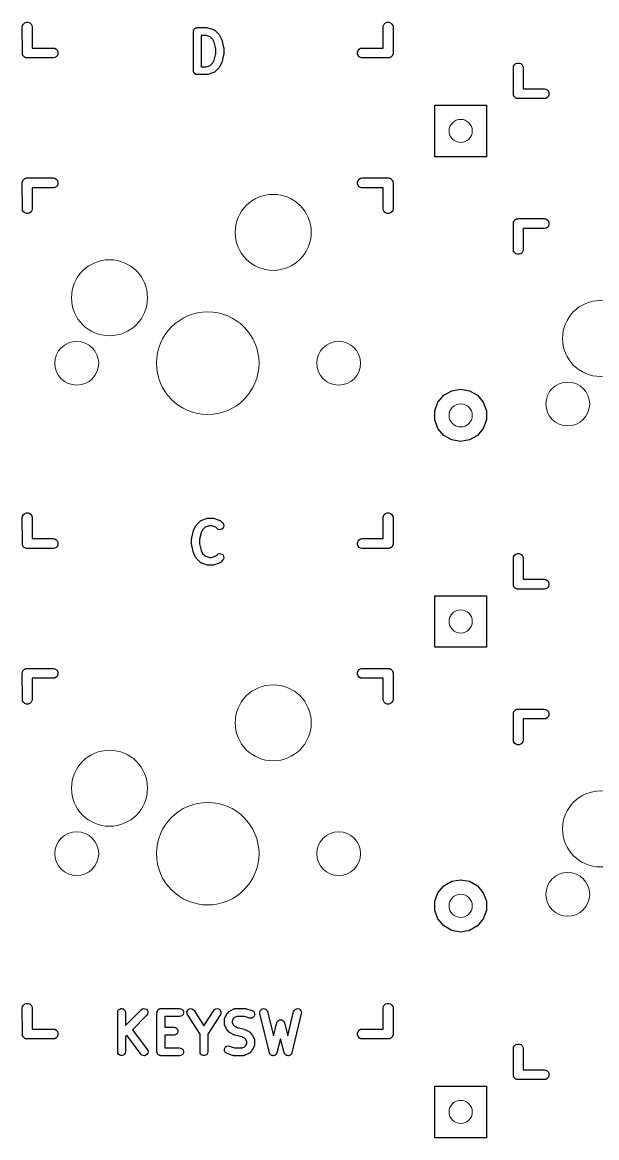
# Model space of a CAD drawing. Header units: millimetres. Extents: x 24 to 207, y 13 to 184.
# Drawn here: x 93.09 to 115.37, y 52.74 to 96.04 of the extents above; entities that cross this region are included whole.
import ezdxf

# ---------------------------------------------------------------- set-up
doc = ezdxf.new("R2010")
doc.units = ezdxf.units.MM
doc.header["$MEASUREMENT"] = 0
doc.layers.get('0').update_dxf_attribs({"lineweight": 0, "true_color": 0xf6921e})
doc.layers.add('PCB', color=7, linetype='Continuous', lineweight=0, true_color=0x38e42f)
doc.layers.add('Silk', color=142, linetype='Continuous')

# ---------------------------------------------------------------- blocks, each defined once
blk = doc.blocks.new('PCB')
at = {"color": 0}
for centre, radius in [((48.024, -27.515), 0.45), ((40.75, -31.45), 1.475), ((34.4, -33.99), 1.475), ((53.45, -35.57), 1.475), ((38.21, -36.53), 1.99), ((33.13, -36.53), 0.85), ((43.29, -36.53), 0.85), ((52.18, -38.11), 0.85), ((48.024, -38.555), 0.45), ((48.024, -46.555), 0.45), ((40.75, -50.49), 1.475), ((34.4, -53.03), 1.475), ((53.45, -54.61), 1.475), ((38.21, -55.57), 1.99), ((33.13, -55.57), 0.85), ((43.29, -55.57), 0.85), ((52.18, -57.15), 0.85), ((48.024, -57.595), 0.45), ((48.024, -65.595), 0.45)]:
    blk.add_circle(centre, radius, dxfattribs=at)

msp = doc.modelspace()

# ---------------------------------------------------------------- linework, layer by layer
at = {"layer": 'Silk', "linetype": 'Continuous'}
for p, q in [((93.089, 95.861), (93.098, 95.911)), ((93.09, 94.878), (93.089, 95.861)), ((93.098, 95.911), (93.132, 95.969)), ((93.132, 95.969), (93.183, 96.012)), ((93.183, 96.012), (93.246, 96.035)), ((93.246, 96.035), (93.314, 96.035)), ((93.314, 96.035), (93.377, 96.012)), ((93.377, 96.012), (93.428, 95.969)), ((93.428, 95.969), (93.462, 95.911)), ((93.462, 95.911), (93.47, 95.861)), ((93.47, 95.861), (93.47, 95.035)), ((99.728, 95.679), (99.731, 95.692)), ((99.731, 95.706), (99.735, 95.718)), ((99.731, 95.692), (99.731, 95.706)), ((99.735, 95.718), (99.738, 95.731)), ((99.738, 95.731), (99.744, 95.743)), ((99.744, 95.743), (99.749, 95.756)), ((99.749, 95.756), (99.757, 95.766)), ((99.757, 95.766), (99.764, 95.777)), ((99.764, 95.777), (99.774, 95.786)), ((99.774, 95.786), (99.783, 95.796)), ((99.783, 95.796), (99.794, 95.803)), ((99.794, 95.803), (99.805, 95.811)), ((99.805, 95.811), (99.817, 95.816)), ((99.817, 95.816), (99.829, 95.823)), ((99.829, 95.823), (99.842, 95.825)), ((99.842, 95.825), (99.854, 95.829)), ((99.854, 95.829), (99.868, 95.829)), ((99.868, 95.829), (99.881, 95.832)), ((99.881, 95.832), (100.244, 95.832)), ((100.244, 95.832), (100.268, 95.827)), ((100.268, 95.827), (100.292, 95.824)), ((100.292, 95.824), (100.51, 95.751)), ((100.51, 95.751), (100.517, 95.747)), ((100.517, 95.747), (100.526, 95.745)), ((100.526, 95.745), (100.54, 95.735)), ((100.54, 95.735), (100.556, 95.726)), ((100.556, 95.726), (100.562, 95.72)), ((100.562, 95.72), (100.569, 95.715)), ((100.569, 95.715), (100.714, 95.569)), ((107.089, 95.035), (107.09, 95.861)), ((107.09, 95.861), (107.098, 95.911)), ((107.098, 95.911), (107.132, 95.969)), ((107.132, 95.969), (107.183, 96.012)), ((107.183, 96.012), (107.246, 96.035)), ((107.246, 96.035), (107.314, 96.035)), ((107.314, 96.035), (107.377, 96.012)), ((107.377, 96.012), (107.428, 95.969)), ((107.428, 95.969), (107.462, 95.911)), ((107.462, 95.911), (107.47, 95.861)), ((107.47, 95.861), (107.47, 94.828)), ((99.728, 94.155), (99.728, 95.679)), ((100.033, 95.527), (100.033, 94.308)), ((100.219, 95.527), (100.033, 95.527)), ((100.379, 95.474), (100.219, 95.527)), ((100.481, 95.371), (100.379, 95.474)), ((100.535, 95.263), (100.481, 95.371)), ((100.599, 95.007), (100.535, 95.263)), ((100.714, 95.569), (100.728, 95.549)), ((100.728, 95.549), (100.743, 95.53)), ((100.743, 95.53), (100.815, 95.385)), ((100.815, 95.385), (100.82, 95.369)), ((100.82, 95.369), (100.827, 95.353)), ((100.827, 95.353), (100.9, 95.063)), ((93.09, 94.811), (93.09, 94.878)), ((93.47, 95.035), (94.297, 95.035)), ((94.297, 95.035), (94.346, 95.027)), ((94.346, 95.027), (94.404, 94.993)), ((94.404, 94.993), (94.448, 94.941)), ((94.448, 94.941), (94.47, 94.878)), ((94.47, 94.878), (94.47, 94.811)), ((100.535, 94.571), (100.599, 94.827)), ((100.599, 94.827), (100.599, 95.007)), ((100.9, 95.063), (100.901, 95.045)), ((100.901, 95.045), (100.904, 95.026)), ((100.904, 95.026), (100.904, 94.808)), ((106.09, 94.878), (106.112, 94.941)), ((106.09, 94.811), (106.09, 94.878)), ((106.112, 94.941), (106.156, 94.993)), ((106.156, 94.993), (106.214, 95.027)), ((106.214, 95.027), (106.263, 95.035)), ((106.263, 95.035), (107.089, 95.035)), ((107.47, 94.828), (107.47, 94.828)), ((107.47, 94.828), (107.47, 94.811)), ((93.095, 94.795), (93.09, 94.811)), ((93.098, 94.779), (93.095, 94.795)), ((93.107, 94.764), (93.098, 94.779)), ((93.112, 94.748), (93.107, 94.764)), ((93.123, 94.735), (93.112, 94.748)), ((93.132, 94.72), (93.123, 94.735)), ((93.145, 94.71), (93.132, 94.72)), ((93.156, 94.697), (93.145, 94.71)), ((93.17, 94.688), (93.156, 94.697)), ((93.183, 94.677), (93.17, 94.688)), ((93.199, 94.671), (93.183, 94.677)), ((93.214, 94.663), (93.199, 94.671)), ((93.231, 94.66), (93.214, 94.663)), ((93.246, 94.654), (93.231, 94.66)), ((93.263, 94.654), (93.246, 94.654)), ((94.297, 94.654), (93.263, 94.654)), ((93.263, 94.654), (93.263, 94.654)), ((94.346, 94.663), (94.297, 94.654)), ((94.404, 94.697), (94.346, 94.663)), ((94.448, 94.748), (94.404, 94.697)), ((94.47, 94.811), (94.448, 94.748)), ((100.379, 94.361), (100.481, 94.463)), ((100.481, 94.463), (100.535, 94.571)), ((100.815, 94.45), (100.743, 94.305)), ((100.82, 94.466), (100.815, 94.45)), ((100.827, 94.481), (100.82, 94.466)), ((100.9, 94.772), (100.827, 94.481)), ((100.901, 94.79), (100.9, 94.772)), ((100.904, 94.808), (100.901, 94.79)), ((106.112, 94.748), (106.09, 94.811)), ((106.156, 94.697), (106.112, 94.748)), ((106.214, 94.663), (106.156, 94.697)), ((106.263, 94.654), (106.214, 94.663)), ((107.297, 94.654), (106.263, 94.654)), ((107.314, 94.654), (107.297, 94.654)), ((107.297, 94.654), (107.297, 94.654)), ((107.329, 94.66), (107.314, 94.654)), ((107.346, 94.663), (107.329, 94.66)), ((107.361, 94.671), (107.346, 94.663)), ((107.377, 94.677), (107.361, 94.671)), ((107.39, 94.688), (107.377, 94.677)), ((107.404, 94.697), (107.39, 94.688)), ((107.415, 94.71), (107.404, 94.697)), ((107.428, 94.72), (107.415, 94.71)), ((107.437, 94.735), (107.428, 94.72)), ((107.448, 94.748), (107.437, 94.735)), ((107.453, 94.764), (107.448, 94.748)), ((107.462, 94.779), (107.453, 94.764)), ((107.465, 94.795), (107.462, 94.779)), ((107.47, 94.811), (107.465, 94.795)), ((112.182, 94.386), (112.233, 94.43)), ((112.233, 94.43), (112.296, 94.452)), ((112.296, 94.452), (112.364, 94.452)), ((112.364, 94.452), (112.427, 94.43)), ((112.427, 94.43), (112.478, 94.386)), ((99.731, 94.142), (99.728, 94.155)), ((99.731, 94.129), (99.731, 94.142)), ((99.735, 94.116), (99.731, 94.129)), ((99.738, 94.103), (99.735, 94.116)), ((99.744, 94.092), (99.738, 94.103)), ((99.749, 94.079), (99.744, 94.092)), ((99.757, 94.069), (99.749, 94.079)), ((99.764, 94.057), (99.757, 94.069)), ((99.774, 94.049), (99.764, 94.057)), ((99.783, 94.039), (99.774, 94.049)), ((99.794, 94.032), (99.783, 94.039)), ((99.805, 94.023), (99.794, 94.032)), ((99.817, 94.019), (99.805, 94.023)), ((99.829, 94.012), (99.817, 94.019)), ((99.842, 94.01), (99.829, 94.012)), ((99.854, 94.005), (99.842, 94.01)), ((99.868, 94.005), (99.854, 94.005)), ((99.881, 94.003), (99.868, 94.005)), ((100.244, 94.003), (99.881, 94.003)), ((100.033, 94.308), (100.219, 94.308)), ((100.219, 94.308), (100.379, 94.361)), ((100.268, 94.007), (100.244, 94.003)), ((100.292, 94.011), (100.268, 94.007)), ((100.51, 94.083), (100.292, 94.011)), ((100.517, 94.088), (100.51, 94.083)), ((100.526, 94.09), (100.517, 94.088)), ((100.54, 94.1), (100.526, 94.09)), ((100.556, 94.109), (100.54, 94.1)), ((100.562, 94.115), (100.556, 94.109)), ((100.569, 94.12), (100.562, 94.115)), ((100.714, 94.265), (100.569, 94.12)), ((100.728, 94.285), (100.714, 94.265)), ((100.743, 94.305), (100.728, 94.285)), ((112.14, 94.279), (112.148, 94.328)), ((112.14, 93.296), (112.14, 94.279)), ((112.148, 94.328), (112.182, 94.386)), ((112.478, 94.386), (112.512, 94.328)), ((112.512, 94.328), (112.52, 94.279)), ((112.52, 94.279), (112.52, 93.453)), ((112.14, 93.228), (112.14, 93.296)), ((112.145, 93.213), (112.14, 93.228)), ((112.148, 93.196), (112.145, 93.213)), ((112.157, 93.181), (112.148, 93.196)), ((112.162, 93.165), (112.157, 93.181)), ((112.173, 93.152), (112.162, 93.165)), ((112.182, 93.138), (112.173, 93.152)), ((112.195, 93.127), (112.182, 93.138)), ((112.206, 93.114), (112.195, 93.127)), ((112.22, 93.105), (112.206, 93.114)), ((112.233, 93.094), (112.22, 93.105)), ((112.249, 93.089), (112.233, 93.094)), ((112.52, 93.453), (113.347, 93.453)), ((113.347, 93.453), (113.396, 93.444)), ((113.396, 93.444), (113.454, 93.41)), ((113.454, 93.114), (113.396, 93.08)), ((113.454, 93.41), (113.498, 93.359)), ((113.498, 93.165), (113.454, 93.114)), ((113.498, 93.359), (113.52, 93.296)), ((113.52, 93.228), (113.498, 93.165)), ((113.52, 93.296), (113.52, 93.228)), ((109.094, 90.817), (109.094, 92.817)), ((109.094, 92.817), (111.094, 92.817)), ((111.094, 92.817), (111.094, 90.817)), ((112.264, 93.08), (112.249, 93.089)), ((112.281, 93.077), (112.264, 93.08)), ((112.296, 93.072), (112.281, 93.077)), ((112.313, 93.072), (112.296, 93.072)), ((113.347, 93.072), (112.313, 93.072)), ((112.313, 93.072), (112.313, 93.072)), ((113.396, 93.08), (113.347, 93.072)), ((111.094, 90.817), (109.094, 90.817)), ((93.09, 88.785), (93.089, 89.819)), ((93.089, 89.819), (93.09, 89.819)), ((93.09, 89.836), (93.095, 89.851)), ((93.09, 89.819), (93.09, 89.836)), ((93.095, 89.851), (93.098, 89.868)), ((93.098, 89.868), (93.107, 89.883)), ((93.107, 89.883), (93.112, 89.899)), ((93.112, 89.899), (93.123, 89.912)), ((93.123, 89.912), (93.132, 89.926)), ((93.132, 89.926), (93.145, 89.937)), ((93.145, 89.937), (93.156, 89.95)), ((93.156, 89.95), (93.17, 89.959)), ((93.17, 89.959), (93.183, 89.97)), ((93.183, 89.97), (93.199, 89.975)), ((93.199, 89.975), (93.214, 89.984)), ((93.214, 89.984), (93.231, 89.987)), ((93.231, 89.987), (93.246, 89.992)), ((93.246, 89.992), (93.263, 89.992)), ((93.263, 89.992), (93.263, 89.992)), ((93.263, 89.992), (94.297, 89.992)), ((94.297, 89.992), (94.346, 89.984)), ((94.346, 89.984), (94.404, 89.95)), ((94.404, 89.654), (94.346, 89.62)), ((94.404, 89.95), (94.448, 89.899)), ((94.448, 89.705), (94.404, 89.654)), ((94.448, 89.899), (94.47, 89.836)), ((94.47, 89.768), (94.448, 89.705)), ((94.47, 89.836), (94.47, 89.768)), ((106.09, 89.836), (106.112, 89.899)), ((106.09, 89.768), (106.09, 89.836)), ((106.112, 89.705), (106.09, 89.768)), ((106.112, 89.899), (106.156, 89.95)), ((106.156, 89.654), (106.112, 89.705)), ((106.156, 89.95), (106.214, 89.984)), ((106.214, 89.62), (106.156, 89.654)), ((106.214, 89.984), (106.263, 89.992)), ((106.263, 89.992), (107.297, 89.992)), ((107.297, 89.992), (107.314, 89.992)), ((107.297, 89.992), (107.297, 89.992)), ((107.314, 89.992), (107.329, 89.987)), ((107.329, 89.987), (107.346, 89.984)), ((107.346, 89.984), (107.361, 89.975)), ((107.361, 89.975), (107.377, 89.97)), ((107.377, 89.97), (107.39, 89.959)), ((107.39, 89.959), (107.404, 89.95)), ((107.404, 89.95), (107.415, 89.937)), ((107.415, 89.937), (107.428, 89.926)), ((107.428, 89.926), (107.437, 89.912)), ((107.437, 89.912), (107.448, 89.899)), ((107.448, 89.899), (107.453, 89.883)), ((107.453, 89.883), (107.462, 89.868)), ((107.462, 89.868), (107.465, 89.851)), ((107.465, 89.851), (107.47, 89.836)), ((107.47, 89.836), (107.47, 89.819)), ((107.47, 89.819), (107.47, 89.819)), ((107.47, 89.819), (107.47, 88.785)), ((94.297, 89.612), (93.47, 89.612)), ((93.47, 89.612), (93.47, 88.785)), ((94.346, 89.62), (94.297, 89.612)), ((106.263, 89.612), (106.214, 89.62)), ((107.09, 89.612), (106.263, 89.612)), ((107.089, 88.785), (107.09, 89.612)), ((93.098, 88.736), (93.09, 88.785)), ((93.47, 88.785), (93.462, 88.736)), ((107.098, 88.736), (107.089, 88.785)), ((107.47, 88.785), (107.462, 88.736)), ((93.132, 88.678), (93.098, 88.736)), ((93.183, 88.634), (93.132, 88.678)), ((93.246, 88.612), (93.183, 88.634)), ((93.314, 88.612), (93.246, 88.612)), ((93.377, 88.634), (93.314, 88.612)), ((93.428, 88.678), (93.377, 88.634)), ((93.462, 88.736), (93.428, 88.678)), ((107.132, 88.678), (107.098, 88.736)), ((107.183, 88.634), (107.132, 88.678)), ((107.246, 88.612), (107.183, 88.634)), ((107.314, 88.612), (107.246, 88.612)), ((107.377, 88.634), (107.314, 88.612)), ((107.428, 88.678), (107.377, 88.634)), ((107.462, 88.736), (107.428, 88.678)), ((112.162, 88.319), (112.173, 88.332)), ((112.173, 88.332), (112.182, 88.346)), ((112.182, 88.346), (112.195, 88.357)), ((112.195, 88.357), (112.206, 88.37)), ((112.206, 88.37), (112.22, 88.379)), ((112.22, 88.379), (112.233, 88.39)), ((112.233, 88.39), (112.249, 88.395)), ((112.249, 88.395), (112.264, 88.404)), ((112.264, 88.404), (112.281, 88.407)), ((112.281, 88.407), (112.296, 88.412)), ((112.296, 88.412), (112.313, 88.412)), ((112.313, 88.412), (112.313, 88.413)), ((112.313, 88.413), (113.347, 88.413)), ((113.347, 88.413), (113.396, 88.404)), ((113.396, 88.404), (113.454, 88.37)), ((113.454, 88.37), (113.498, 88.319)), ((112.14, 88.256), (112.145, 88.271)), ((112.14, 88.239), (112.14, 88.256)), ((112.14, 87.205), (112.14, 88.239)), ((112.14, 88.239), (112.14, 88.239)), ((112.145, 88.271), (112.148, 88.288)), ((112.148, 88.288), (112.157, 88.303)), ((112.157, 88.303), (112.162, 88.319)), ((113.347, 88.032), (112.52, 88.032)), ((112.52, 88.032), (112.52, 87.205)), ((113.396, 88.04), (113.347, 88.032)), ((113.454, 88.074), (113.396, 88.04)), ((113.498, 88.125), (113.454, 88.074)), ((113.498, 88.319), (113.52, 88.256)), ((113.52, 88.188), (113.498, 88.125)), ((113.52, 88.256), (113.52, 88.188)), ((112.148, 87.156), (112.14, 87.205)), ((112.182, 87.098), (112.148, 87.156)), ((112.233, 87.054), (112.182, 87.098)), ((112.296, 87.032), (112.233, 87.054)), ((112.364, 87.032), (112.296, 87.032)), ((112.427, 87.054), (112.364, 87.032)), ((112.478, 87.098), (112.427, 87.054)), ((112.512, 87.156), (112.478, 87.098)), ((112.52, 87.205), (112.512, 87.156)), ((109.215, 81.285), (109.441, 81.555)), ((109.441, 81.555), (109.747, 81.731)), ((109.747, 81.731), (110.094, 81.792)), ((110.094, 81.792), (110.441, 81.731)), ((110.441, 81.731), (110.747, 81.555)), ((110.747, 81.555), (110.973, 81.285)), ((109.094, 80.953), (109.215, 81.285)), ((110.973, 81.285), (111.094, 80.953)), ((109.094, 80.601), (109.094, 80.953)), ((109.215, 80.269), (109.094, 80.601)), ((111.094, 80.601), (110.973, 80.269)), ((111.094, 80.953), (111.094, 80.601)), ((109.441, 79.999), (109.215, 80.269)), ((110.973, 80.269), (110.747, 79.999)), ((109.747, 79.823), (109.441, 79.999)), ((110.094, 79.762), (109.747, 79.823)), ((110.441, 79.823), (110.094, 79.762)), ((110.747, 79.999), (110.441, 79.823)), ((93.089, 76.819), (93.098, 76.868)), ((93.09, 75.836), (93.089, 76.819)), ((93.098, 76.868), (93.132, 76.926)), ((93.132, 76.926), (93.183, 76.97)), ((93.183, 76.97), (93.246, 76.992)), ((93.246, 76.992), (93.314, 76.992)), ((93.314, 76.992), (93.377, 76.97)), ((93.377, 76.97), (93.428, 76.926)), ((93.428, 76.926), (93.462, 76.868)), ((93.462, 76.868), (93.47, 76.819)), ((93.47, 76.819), (93.47, 75.993)), ((99.846, 76.527), (99.991, 76.672)), ((99.991, 76.672), (99.998, 76.677)), ((99.998, 76.677), (100.004, 76.683)), ((100.004, 76.683), (100.02, 76.692)), ((100.02, 76.692), (100.034, 76.702)), ((100.034, 76.702), (100.043, 76.704)), ((100.043, 76.704), (100.05, 76.709)), ((100.05, 76.709), (100.268, 76.781)), ((100.268, 76.781), (100.292, 76.785)), ((100.292, 76.785), (100.316, 76.789)), ((100.316, 76.789), (100.461, 76.789)), ((100.461, 76.789), (100.485, 76.785)), ((100.485, 76.785), (100.51, 76.781)), ((100.51, 76.781), (100.727, 76.709)), ((100.727, 76.709), (100.735, 76.704)), ((100.735, 76.704), (100.744, 76.702)), ((100.744, 76.702), (100.758, 76.692)), ((100.758, 76.692), (100.774, 76.683)), ((100.774, 76.683), (100.78, 76.677)), ((100.78, 76.677), (100.787, 76.672)), ((100.787, 76.672), (100.859, 76.599)), ((107.089, 75.993), (107.09, 76.819)), ((107.09, 76.819), (107.098, 76.868)), ((107.098, 76.868), (107.132, 76.926)), ((107.132, 76.926), (107.183, 76.97)), ((107.183, 76.97), (107.246, 76.992)), ((107.246, 76.992), (107.314, 76.992)), ((107.314, 76.992), (107.377, 76.97)), ((107.377, 76.97), (107.428, 76.926)), ((107.428, 76.926), (107.462, 76.868)), ((107.462, 76.868), (107.47, 76.819)), ((107.47, 76.819), (107.47, 75.785)), ((99.66, 76.02), (99.733, 76.311)), ((99.733, 76.311), (99.74, 76.326)), ((99.74, 76.326), (99.745, 76.342)), ((99.745, 76.342), (99.817, 76.487)), ((99.817, 76.487), (99.832, 76.507)), ((99.832, 76.507), (99.846, 76.527)), ((100.025, 76.221), (99.961, 75.965)), ((100.079, 76.329), (100.025, 76.221)), ((100.181, 76.431), (100.079, 76.329)), ((100.341, 76.484), (100.181, 76.431)), ((100.437, 76.484), (100.341, 76.484)), ((100.597, 76.431), (100.437, 76.484)), ((100.644, 76.384), (100.597, 76.431)), ((100.687, 76.353), (100.644, 76.384)), ((100.738, 76.34), (100.687, 76.353)), ((100.791, 76.344), (100.738, 76.34)), ((100.839, 76.367), (100.791, 76.344)), ((100.877, 76.404), (100.839, 76.367)), ((100.859, 76.599), (100.89, 76.556)), ((100.899, 76.452), (100.877, 76.404)), ((100.89, 76.556), (100.904, 76.505)), ((100.904, 76.505), (100.899, 76.452)), ((93.09, 75.768), (93.09, 75.836)), ((93.47, 75.993), (94.297, 75.993)), ((94.297, 75.993), (94.346, 75.984)), ((94.346, 75.984), (94.404, 75.95)), ((94.404, 75.95), (94.448, 75.899)), ((94.448, 75.899), (94.47, 75.836)), ((94.47, 75.836), (94.47, 75.768)), ((99.656, 75.983), (99.659, 76.002)), ((99.656, 75.766), (99.656, 75.983)), ((99.659, 76.002), (99.66, 76.02)), ((99.961, 75.965), (99.961, 75.784)), ((99.961, 75.784), (100.025, 75.529)), ((106.09, 75.836), (106.112, 75.899)), ((106.09, 75.768), (106.09, 75.836)), ((106.112, 75.899), (106.156, 75.95)), ((106.156, 75.95), (106.214, 75.984)), ((106.214, 75.984), (106.263, 75.993)), ((106.263, 75.993), (107.089, 75.993)), ((107.47, 75.785), (107.47, 75.785)), ((107.47, 75.785), (107.47, 75.768)), ((93.095, 75.753), (93.09, 75.768)), ((93.098, 75.736), (93.095, 75.753)), ((93.107, 75.721), (93.098, 75.736)), ((93.112, 75.705), (93.107, 75.721)), ((93.123, 75.692), (93.112, 75.705)), ((93.132, 75.678), (93.123, 75.692)), ((93.145, 75.667), (93.132, 75.678)), ((93.156, 75.654), (93.145, 75.667)), ((93.17, 75.645), (93.156, 75.654)), ((93.183, 75.634), (93.17, 75.645)), ((93.199, 75.629), (93.183, 75.634)), ((93.214, 75.62), (93.199, 75.629)), ((93.231, 75.617), (93.214, 75.62)), ((93.246, 75.612), (93.231, 75.617)), ((93.263, 75.612), (93.246, 75.612)), ((94.297, 75.612), (93.263, 75.612)), ((93.263, 75.612), (93.263, 75.612)), ((94.346, 75.62), (94.297, 75.612)), ((94.404, 75.654), (94.346, 75.62)), ((94.448, 75.705), (94.404, 75.654)), ((94.47, 75.768), (94.448, 75.705)), ((99.659, 75.747), (99.656, 75.766)), ((99.66, 75.729), (99.659, 75.747)), ((99.733, 75.438), (99.66, 75.729)), ((99.74, 75.423), (99.733, 75.438)), ((99.745, 75.407), (99.74, 75.423)), ((99.817, 75.262), (99.745, 75.407)), ((100.025, 75.529), (100.079, 75.421)), ((100.079, 75.421), (100.181, 75.318)), ((100.597, 75.318), (100.644, 75.365)), ((100.644, 75.365), (100.687, 75.396)), ((100.687, 75.396), (100.738, 75.41)), ((100.738, 75.41), (100.791, 75.405)), ((100.791, 75.405), (100.839, 75.383)), ((100.839, 75.383), (100.877, 75.345)), ((100.877, 75.345), (100.899, 75.297)), ((106.112, 75.705), (106.09, 75.768)), ((106.156, 75.654), (106.112, 75.705)), ((106.214, 75.62), (106.156, 75.654)), ((106.263, 75.612), (106.214, 75.62)), ((107.297, 75.612), (106.263, 75.612)), ((107.314, 75.612), (107.297, 75.612)), ((107.297, 75.612), (107.297, 75.612)), ((107.329, 75.617), (107.314, 75.612)), ((107.346, 75.62), (107.329, 75.617)), ((107.361, 75.629), (107.346, 75.62)), ((107.377, 75.634), (107.361, 75.629)), ((107.39, 75.645), (107.377, 75.634)), ((107.404, 75.654), (107.39, 75.645)), ((107.415, 75.667), (107.404, 75.654)), ((107.428, 75.678), (107.415, 75.667)), ((107.437, 75.692), (107.428, 75.678)), ((107.448, 75.705), (107.437, 75.692)), ((107.453, 75.721), (107.448, 75.705)), ((107.462, 75.736), (107.453, 75.721)), ((107.465, 75.753), (107.462, 75.736)), ((107.47, 75.768), (107.465, 75.753)), ((112.148, 75.288), (112.182, 75.346)), ((112.182, 75.346), (112.233, 75.39)), ((112.233, 75.39), (112.296, 75.412)), ((112.296, 75.412), (112.364, 75.412)), ((112.364, 75.412), (112.427, 75.39)), ((112.427, 75.39), (112.478, 75.346)), ((112.478, 75.346), (112.512, 75.288)), ((99.832, 75.243), (99.817, 75.262)), ((99.846, 75.223), (99.832, 75.243)), ((99.991, 75.077), (99.846, 75.223)), ((99.998, 75.072), (99.991, 75.077)), ((100.004, 75.066), (99.998, 75.072)), ((100.02, 75.057), (100.004, 75.066)), ((100.034, 75.047), (100.02, 75.057)), ((100.043, 75.045), (100.034, 75.047)), ((100.05, 75.041), (100.043, 75.045)), ((100.268, 74.968), (100.05, 75.041)), ((100.181, 75.318), (100.341, 75.265)), ((100.292, 74.964), (100.268, 74.968)), ((100.316, 74.96), (100.292, 74.964)), ((100.461, 74.96), (100.316, 74.96)), ((100.341, 75.265), (100.437, 75.265)), ((100.437, 75.265), (100.597, 75.318)), ((100.485, 74.964), (100.461, 74.96)), ((100.51, 74.968), (100.485, 74.964)), ((100.727, 75.041), (100.51, 74.968)), ((100.735, 75.045), (100.727, 75.041)), ((100.744, 75.047), (100.735, 75.045)), ((100.758, 75.057), (100.744, 75.047)), ((100.774, 75.066), (100.758, 75.057)), ((100.78, 75.072), (100.774, 75.066)), ((100.787, 75.077), (100.78, 75.072)), ((100.859, 75.15), (100.787, 75.077)), ((100.89, 75.193), (100.859, 75.15)), ((100.904, 75.244), (100.89, 75.193)), ((100.899, 75.297), (100.904, 75.244)), ((112.14, 75.239), (112.148, 75.288)), ((112.14, 74.256), (112.14, 75.239)), ((112.512, 75.288), (112.52, 75.239)), ((112.52, 75.239), (112.52, 74.413)), ((112.14, 74.188), (112.14, 74.256)), ((112.145, 74.173), (112.14, 74.188)), ((112.148, 74.156), (112.145, 74.173)), ((112.157, 74.141), (112.148, 74.156)), ((112.162, 74.125), (112.157, 74.141)), ((112.173, 74.112), (112.162, 74.125)), ((112.182, 74.098), (112.173, 74.112)), ((112.195, 74.087), (112.182, 74.098)), ((112.206, 74.074), (112.195, 74.087)), ((112.22, 74.065), (112.206, 74.074)), ((112.233, 74.054), (112.22, 74.065)), ((112.249, 74.049), (112.233, 74.054)), ((112.264, 74.04), (112.249, 74.049)), ((112.281, 74.037), (112.264, 74.04)), ((112.52, 74.413), (113.347, 74.413)), ((113.347, 74.413), (113.396, 74.404)), ((113.396, 74.04), (113.347, 74.032)), ((113.396, 74.404), (113.454, 74.37)), ((113.454, 74.074), (113.396, 74.04)), ((113.454, 74.37), (113.498, 74.319)), ((113.498, 74.125), (113.454, 74.074)), ((113.498, 74.319), (113.52, 74.256)), ((113.52, 74.188), (113.498, 74.125)), ((113.52, 74.256), (113.52, 74.188)), ((109.094, 71.777), (109.094, 73.777)), ((109.094, 73.777), (111.094, 73.777)), ((111.094, 73.777), (111.094, 71.777)), ((112.296, 74.032), (112.281, 74.037)), ((112.313, 74.032), (112.296, 74.032)), ((113.347, 74.032), (112.313, 74.032)), ((112.313, 74.032), (112.313, 74.032)), ((111.094, 71.777), (109.094, 71.777)), ((93.09, 69.745), (93.089, 70.779)), ((93.089, 70.779), (93.09, 70.779)), ((93.09, 70.796), (93.095, 70.811)), ((93.09, 70.779), (93.09, 70.796)), ((93.095, 70.811), (93.098, 70.828)), ((93.098, 70.828), (93.107, 70.843)), ((93.107, 70.843), (93.112, 70.859)), ((93.112, 70.859), (93.123, 70.872)), ((93.123, 70.872), (93.132, 70.886)), ((93.132, 70.886), (93.145, 70.897)), ((93.145, 70.897), (93.156, 70.91)), ((93.156, 70.91), (93.17, 70.919)), ((93.17, 70.919), (93.183, 70.93)), ((93.183, 70.93), (93.199, 70.935)), ((93.199, 70.935), (93.214, 70.944)), ((93.214, 70.944), (93.231, 70.947)), ((93.231, 70.947), (93.246, 70.952)), ((93.246, 70.952), (93.263, 70.952)), ((93.263, 70.952), (93.263, 70.952)), ((93.263, 70.952), (94.297, 70.952)), ((94.297, 70.952), (94.346, 70.944)), ((94.346, 70.58), (94.297, 70.571)), ((94.346, 70.944), (94.404, 70.91)), ((94.404, 70.614), (94.346, 70.58)), ((94.404, 70.91), (94.448, 70.859)), ((94.448, 70.665), (94.404, 70.614)), ((94.448, 70.859), (94.47, 70.796)), ((94.47, 70.728), (94.448, 70.665)), ((94.47, 70.796), (94.47, 70.728)), ((106.09, 70.796), (106.112, 70.859)), ((106.09, 70.728), (106.09, 70.796)), ((106.112, 70.665), (106.09, 70.728)), ((106.112, 70.859), (106.156, 70.91)), ((106.156, 70.614), (106.112, 70.665)), ((106.156, 70.91), (106.214, 70.944)), ((106.214, 70.58), (106.156, 70.614)), ((106.214, 70.944), (106.263, 70.952)), ((106.263, 70.571), (106.214, 70.58)), ((106.263, 70.952), (107.297, 70.952)), ((107.297, 70.952), (107.314, 70.952)), ((107.297, 70.952), (107.297, 70.952)), ((107.314, 70.952), (107.329, 70.947)), ((107.329, 70.947), (107.346, 70.944)), ((107.346, 70.944), (107.361, 70.935)), ((107.361, 70.935), (107.377, 70.93)), ((107.377, 70.93), (107.39, 70.919)), ((107.39, 70.919), (107.404, 70.91)), ((107.404, 70.91), (107.415, 70.897)), ((107.415, 70.897), (107.428, 70.886)), ((107.428, 70.886), (107.437, 70.872)), ((107.437, 70.872), (107.448, 70.859)), ((107.448, 70.859), (107.453, 70.843)), ((107.453, 70.843), (107.462, 70.828)), ((107.462, 70.828), (107.465, 70.811)), ((107.465, 70.811), (107.47, 70.796)), ((107.47, 70.796), (107.47, 70.779)), ((107.47, 70.779), (107.47, 70.779)), ((107.47, 70.779), (107.47, 69.745)), ((94.297, 70.571), (93.47, 70.571)), ((93.47, 70.571), (93.47, 69.745)), ((107.09, 70.571), (106.263, 70.571)), ((107.089, 69.745), (107.09, 70.571)), ((93.098, 69.696), (93.09, 69.745)), ((93.47, 69.745), (93.462, 69.696)), ((107.098, 69.696), (107.089, 69.745)), ((107.47, 69.745), (107.462, 69.696)), ((93.132, 69.638), (93.098, 69.696)), ((93.183, 69.594), (93.132, 69.638)), ((93.246, 69.572), (93.183, 69.594)), ((93.314, 69.572), (93.246, 69.572)), ((93.377, 69.594), (93.314, 69.572)), ((93.428, 69.638), (93.377, 69.594)), ((93.462, 69.696), (93.428, 69.638)), ((107.132, 69.638), (107.098, 69.696)), ((107.183, 69.594), (107.132, 69.638)), ((107.246, 69.572), (107.183, 69.594)), ((107.314, 69.572), (107.246, 69.572)), ((107.377, 69.594), (107.314, 69.572)), ((107.428, 69.638), (107.377, 69.594)), ((107.462, 69.696), (107.428, 69.638)), ((112.157, 69.263), (112.162, 69.279)), ((112.162, 69.279), (112.173, 69.292)), ((112.173, 69.292), (112.182, 69.306)), ((112.182, 69.306), (112.195, 69.317)), ((112.195, 69.317), (112.206, 69.33)), ((112.206, 69.33), (112.22, 69.339)), ((112.22, 69.339), (112.233, 69.35)), ((112.233, 69.35), (112.249, 69.355)), ((112.249, 69.355), (112.264, 69.364)), ((112.264, 69.364), (112.281, 69.367)), ((112.281, 69.367), (112.296, 69.372)), ((112.296, 69.372), (112.313, 69.372)), ((112.313, 69.372), (112.313, 69.373)), ((112.313, 69.373), (113.347, 69.373)), ((113.347, 69.373), (113.396, 69.364)), ((113.396, 69.364), (113.454, 69.33)), ((113.454, 69.33), (113.498, 69.279)), ((113.498, 69.279), (113.52, 69.216)), ((112.14, 69.216), (112.145, 69.231)), ((112.14, 69.199), (112.14, 69.216)), ((112.14, 68.165), (112.14, 69.199)), ((112.14, 69.199), (112.14, 69.199)), ((112.145, 69.231), (112.148, 69.248)), ((112.148, 69.248), (112.157, 69.263)), ((113.347, 68.992), (112.52, 68.992)), ((112.52, 68.992), (112.52, 68.165)), ((113.396, 69), (113.347, 68.992)), ((113.454, 69.034), (113.396, 69)), ((113.498, 69.085), (113.454, 69.034)), ((113.52, 69.148), (113.498, 69.085)), ((113.52, 69.216), (113.52, 69.148)), ((112.148, 68.116), (112.14, 68.165)), ((112.182, 68.058), (112.148, 68.116)), ((112.233, 68.014), (112.182, 68.058)), ((112.296, 67.992), (112.233, 68.014)), ((112.364, 67.992), (112.296, 67.992)), ((112.427, 68.014), (112.364, 67.992)), ((112.478, 68.058), (112.427, 68.014)), ((112.512, 68.116), (112.478, 68.058)), ((112.52, 68.165), (112.512, 68.116)), ((109.215, 62.245), (109.441, 62.515)), ((109.441, 62.515), (109.747, 62.691)), ((109.747, 62.691), (110.094, 62.752)), ((110.094, 62.752), (110.441, 62.691)), ((110.441, 62.691), (110.747, 62.515)), ((110.747, 62.515), (110.973, 62.245)), ((109.094, 61.913), (109.215, 62.245)), ((110.973, 62.245), (111.094, 61.913)), ((109.094, 61.561), (109.094, 61.913)), ((109.215, 61.229), (109.094, 61.561)), ((111.094, 61.561), (110.973, 61.229)), ((111.094, 61.913), (111.094, 61.561)), ((109.441, 60.959), (109.215, 61.229)), ((110.973, 61.229), (110.747, 60.959)), ((109.747, 60.783), (109.441, 60.959)), ((110.094, 60.722), (109.747, 60.783)), ((110.441, 60.783), (110.094, 60.722)), ((110.747, 60.959), (110.441, 60.783)), ((93.089, 57.779), (93.098, 57.828)), ((93.09, 56.796), (93.089, 57.779)), ((93.098, 57.828), (93.132, 57.886)), ((93.132, 57.886), (93.183, 57.93)), ((93.183, 57.93), (93.246, 57.952)), ((93.246, 57.952), (93.314, 57.952)), ((93.314, 57.952), (93.377, 57.93)), ((93.377, 57.93), (93.428, 57.886)), ((93.428, 57.886), (93.462, 57.828)), ((93.462, 57.828), (93.47, 57.779)), ((93.47, 57.779), (93.47, 56.953)), ((96.789, 57.597), (96.799, 57.649)), ((96.789, 56.073), (96.789, 57.597)), ((96.799, 57.649), (96.825, 57.695)), ((96.825, 57.695), (96.866, 57.729)), ((96.866, 57.729), (96.915, 57.747)), ((96.915, 57.747), (96.968, 57.747)), ((96.968, 57.747), (97.018, 57.729)), ((97.018, 57.729), (97.058, 57.695)), ((97.058, 57.695), (97.085, 57.649)), ((97.085, 57.649), (97.094, 57.597)), ((97.094, 57.094), (97.705, 57.704)), ((97.094, 57.597), (97.094, 57.094)), ((97.705, 57.704), (97.748, 57.735)), ((97.748, 57.735), (97.799, 57.748)), ((97.799, 57.748), (97.852, 57.744)), ((97.852, 57.744), (97.9, 57.721)), ((97.9, 57.721), (97.937, 57.684)), ((97.937, 57.684), (97.96, 57.636)), ((97.96, 57.636), (97.964, 57.583)), ((98.313, 57.597), (98.316, 57.61)), ((98.313, 56.073), (98.313, 57.597)), ((98.316, 57.623), (98.32, 57.636)), ((98.316, 57.61), (98.316, 57.623)), ((98.32, 57.636), (98.323, 57.649)), ((98.323, 57.649), (98.329, 57.66)), ((98.329, 57.66), (98.334, 57.673)), ((98.334, 57.673), (98.342, 57.683)), ((98.342, 57.683), (98.349, 57.695)), ((98.349, 57.695), (98.359, 57.703)), ((98.359, 57.703), (98.368, 57.713)), ((98.368, 57.713), (98.379, 57.72)), ((98.379, 57.72), (98.39, 57.729)), ((98.39, 57.729), (98.402, 57.733)), ((98.402, 57.733), (98.414, 57.74)), ((98.414, 57.74), (98.427, 57.742)), ((98.427, 57.742), (98.439, 57.747)), ((98.439, 57.747), (98.453, 57.747)), ((98.453, 57.747), (98.466, 57.749)), ((98.466, 57.749), (99.191, 57.749)), ((99.191, 57.749), (99.244, 57.74)), ((99.244, 57.74), (99.289, 57.713)), ((99.289, 57.713), (99.323, 57.673)), ((99.323, 57.673), (99.342, 57.623)), ((99.342, 57.623), (99.342, 57.57)), ((99.476, 57.617), (99.492, 57.667)), ((99.478, 57.564), (99.476, 57.617)), ((99.492, 57.667), (99.524, 57.709)), ((99.524, 57.709), (99.569, 57.737)), ((99.569, 57.737), (99.62, 57.749)), ((99.62, 57.749), (99.673, 57.742)), ((99.673, 57.742), (99.72, 57.717)), ((99.72, 57.717), (99.755, 57.678)), ((99.755, 57.678), (100.135, 57.082)), ((100.135, 57.082), (100.514, 57.678)), ((100.514, 57.678), (100.55, 57.717)), ((100.55, 57.717), (100.597, 57.742)), ((100.597, 57.742), (100.649, 57.749)), ((100.649, 57.749), (100.701, 57.737)), ((100.701, 57.737), (100.746, 57.709)), ((100.746, 57.709), (100.778, 57.667)), ((100.778, 57.667), (100.794, 57.617)), ((100.794, 57.617), (100.792, 57.564)), ((101.043, 57.559), (101.116, 57.632)), ((101.116, 57.632), (101.136, 57.646)), ((101.136, 57.646), (101.155, 57.66)), ((101.155, 57.66), (101.3, 57.733)), ((101.3, 57.733), (101.309, 57.735)), ((101.309, 57.735), (101.316, 57.74)), ((101.316, 57.74), (101.334, 57.743)), ((101.334, 57.743), (101.351, 57.748)), ((101.351, 57.748), (101.36, 57.747)), ((101.36, 57.747), (101.369, 57.749)), ((101.369, 57.749), (101.731, 57.749)), ((101.731, 57.749), (101.755, 57.745)), ((101.755, 57.745), (101.78, 57.741)), ((101.78, 57.741), (101.997, 57.669)), ((101.997, 57.669), (102.044, 57.643)), ((102.044, 57.643), (102.079, 57.604)), ((102.079, 57.604), (102.098, 57.555)), ((102.306, 57.614), (102.321, 57.665)), ((102.309, 57.561), (102.306, 57.614)), ((102.321, 57.665), (102.352, 57.707)), ((102.352, 57.707), (102.397, 57.736)), ((102.397, 57.736), (102.448, 57.749)), ((102.448, 57.749), (102.501, 57.743)), ((102.501, 57.743), (102.548, 57.719)), ((102.548, 57.719), (102.584, 57.68)), ((102.584, 57.68), (102.605, 57.632)), ((102.605, 57.632), (102.828, 56.695)), ((103.392, 56.695), (103.615, 57.632)), ((103.615, 57.632), (103.636, 57.68)), ((103.636, 57.68), (103.673, 57.719)), ((103.673, 57.719), (103.72, 57.743)), ((103.72, 57.743), (103.772, 57.749)), ((103.772, 57.749), (103.824, 57.736)), ((103.824, 57.736), (103.868, 57.707)), ((103.868, 57.707), (103.9, 57.665)), ((103.9, 57.665), (103.915, 57.614)), ((103.915, 57.614), (103.912, 57.561)), ((107.089, 56.953), (107.09, 57.779)), ((107.09, 57.779), (107.098, 57.828)), ((107.098, 57.828), (107.132, 57.886)), ((107.132, 57.886), (107.183, 57.93)), ((107.183, 57.93), (107.246, 57.952)), ((107.246, 57.952), (107.314, 57.952)), ((107.314, 57.952), (107.377, 57.93)), ((107.377, 57.93), (107.428, 57.886)), ((107.428, 57.886), (107.462, 57.828)), ((107.462, 57.828), (107.47, 57.779)), ((107.47, 57.779), (107.47, 56.745)), ((97.92, 57.489), (97.361, 56.929)), ((97.951, 57.532), (97.92, 57.489)), ((97.964, 57.583), (97.951, 57.532)), ((99.191, 57.444), (98.618, 57.444)), ((98.618, 57.444), (98.618, 57.023)), ((99.244, 57.453), (99.191, 57.444)), ((99.289, 57.48), (99.244, 57.453)), ((99.323, 57.52), (99.289, 57.48)), ((99.342, 57.57), (99.323, 57.52)), ((99.498, 57.515), (99.478, 57.564)), ((99.982, 56.754), (99.498, 57.515)), ((100.771, 57.515), (100.287, 56.754)), ((100.792, 57.564), (100.771, 57.515)), ((100.926, 57.306), (100.927, 57.315)), ((100.926, 57.161), (100.926, 57.306)), ((100.927, 57.152), (100.926, 57.161)), ((100.927, 57.324), (100.932, 57.341)), ((100.927, 57.315), (100.927, 57.324)), ((100.932, 57.341), (100.935, 57.358)), ((100.935, 57.358), (100.939, 57.366)), ((100.939, 57.366), (100.942, 57.374)), ((100.942, 57.374), (101.015, 57.52)), ((101.015, 57.52), (101.029, 57.539)), ((101.029, 57.539), (101.043, 57.559)), ((101.276, 57.361), (101.231, 57.27)), ((101.231, 57.27), (101.231, 57.197)), ((101.231, 57.197), (101.276, 57.106)), ((101.314, 57.399), (101.276, 57.361)), ((101.405, 57.444), (101.314, 57.399)), ((101.707, 57.444), (101.405, 57.444)), ((101.901, 57.379), (101.707, 57.444)), ((101.953, 57.372), (101.901, 57.379)), ((102.005, 57.382), (101.953, 57.372)), ((102.05, 57.41), (102.005, 57.382)), ((102.083, 57.451), (102.05, 57.41)), ((102.1, 57.502), (102.083, 57.451)), ((102.098, 57.555), (102.1, 57.502)), ((102.672, 56.037), (102.309, 57.561)), ((102.828, 56.695), (102.963, 57.2)), ((102.963, 57.2), (102.969, 57.213)), ((102.969, 57.213), (102.972, 57.226)), ((102.972, 57.226), (102.98, 57.236)), ((102.98, 57.236), (102.985, 57.248)), ((102.985, 57.248), (102.995, 57.258)), ((102.995, 57.258), (103.003, 57.269)), ((103.003, 57.269), (103.013, 57.277)), ((103.013, 57.277), (103.023, 57.286)), ((103.023, 57.286), (103.035, 57.292)), ((103.035, 57.292), (103.046, 57.299)), ((103.046, 57.299), (103.059, 57.303)), ((103.059, 57.303), (103.071, 57.308)), ((103.071, 57.308), (103.084, 57.309)), ((103.084, 57.309), (103.097, 57.313)), ((103.097, 57.313), (103.11, 57.312)), ((103.11, 57.312), (103.123, 57.313)), ((103.123, 57.313), (103.136, 57.309)), ((103.136, 57.309), (103.15, 57.308)), ((103.15, 57.308), (103.162, 57.303)), ((103.162, 57.303), (103.175, 57.299)), ((103.175, 57.299), (103.186, 57.292)), ((103.186, 57.292), (103.198, 57.286)), ((103.198, 57.286), (103.207, 57.277)), ((103.207, 57.277), (103.218, 57.269)), ((103.218, 57.269), (103.226, 57.258)), ((103.226, 57.258), (103.235, 57.248)), ((103.235, 57.248), (103.241, 57.236)), ((103.241, 57.236), (103.248, 57.226)), ((103.248, 57.226), (103.252, 57.213)), ((103.252, 57.213), (103.258, 57.2)), ((103.258, 57.2), (103.392, 56.695)), ((103.912, 57.561), (103.549, 56.037)), ((93.09, 56.728), (93.09, 56.796)), ((93.095, 56.713), (93.09, 56.728)), ((93.47, 56.953), (94.297, 56.953)), ((94.297, 56.953), (94.346, 56.944)), ((94.346, 56.944), (94.404, 56.91)), ((94.404, 56.91), (94.448, 56.859)), ((94.448, 56.859), (94.47, 56.796)), ((94.47, 56.728), (94.448, 56.665)), ((94.47, 56.796), (94.47, 56.728)), ((97.361, 56.929), (97.934, 56.164)), ((98.618, 57.023), (98.974, 57.023)), ((98.974, 57.023), (99.026, 57.014)), ((99.026, 56.728), (98.974, 56.718)), ((99.026, 57.014), (99.072, 56.988)), ((99.072, 56.754), (99.026, 56.728)), ((99.072, 56.988), (99.106, 56.947)), ((99.106, 56.795), (99.072, 56.754)), ((99.106, 56.947), (99.124, 56.897)), ((99.124, 56.844), (99.106, 56.795)), ((99.124, 56.897), (99.124, 56.844)), ((99.982, 56.073), (99.982, 56.754)), ((100.287, 56.754), (100.287, 56.073)), ((100.927, 57.144), (100.927, 57.152)), ((100.932, 57.127), (100.927, 57.144)), ((100.935, 57.109), (100.932, 57.127)), ((100.939, 57.101), (100.935, 57.109)), ((100.942, 57.093), (100.939, 57.101)), ((101.015, 56.948), (100.942, 57.093)), ((101.029, 56.928), (101.015, 56.948)), ((101.043, 56.908), (101.029, 56.928)), ((101.116, 56.836), (101.043, 56.908)), ((101.136, 56.822), (101.116, 56.836)), ((101.155, 56.807), (101.136, 56.822)), ((101.3, 56.735), (101.155, 56.807)), ((101.276, 57.106), (101.314, 57.069)), ((101.316, 56.73), (101.3, 56.735)), ((101.314, 57.069), (101.422, 57.015)), ((101.332, 56.723), (101.316, 56.73)), ((101.606, 56.654), (101.332, 56.723)), ((101.422, 57.015), (101.696, 56.946)), ((101.696, 56.946), (101.711, 56.939)), ((101.711, 56.939), (101.727, 56.935)), ((101.727, 56.935), (101.872, 56.862)), ((101.872, 56.862), (101.892, 56.847)), ((101.892, 56.847), (101.912, 56.833)), ((101.912, 56.833), (101.984, 56.761)), ((101.984, 56.761), (101.998, 56.741)), ((101.998, 56.741), (102.013, 56.721)), ((102.013, 56.721), (102.085, 56.576)), ((106.09, 56.796), (106.112, 56.859)), ((106.09, 56.728), (106.09, 56.796)), ((106.112, 56.665), (106.09, 56.728)), ((106.112, 56.859), (106.156, 56.91)), ((106.156, 56.91), (106.214, 56.944)), ((106.214, 56.944), (106.263, 56.953)), ((106.263, 56.953), (107.089, 56.953)), ((107.47, 56.728), (107.465, 56.713)), ((107.47, 56.745), (107.47, 56.745)), ((107.47, 56.745), (107.47, 56.728)), ((93.098, 56.696), (93.095, 56.713)), ((93.107, 56.681), (93.098, 56.696)), ((93.112, 56.665), (93.107, 56.681)), ((93.123, 56.652), (93.112, 56.665)), ((93.132, 56.638), (93.123, 56.652)), ((93.145, 56.627), (93.132, 56.638)), ((93.156, 56.614), (93.145, 56.627)), ((93.17, 56.605), (93.156, 56.614)), ((93.183, 56.594), (93.17, 56.605)), ((93.199, 56.589), (93.183, 56.594)), ((93.214, 56.58), (93.199, 56.589)), ((93.231, 56.577), (93.214, 56.58)), ((93.246, 56.572), (93.231, 56.577)), ((93.263, 56.572), (93.246, 56.572)), ((94.297, 56.572), (93.263, 56.572)), ((93.263, 56.572), (93.263, 56.572)), ((94.346, 56.58), (94.297, 56.572)), ((94.404, 56.614), (94.346, 56.58)), ((94.448, 56.665), (94.404, 56.614)), ((97.143, 56.711), (97.094, 56.663)), ((97.094, 56.663), (97.094, 56.073)), ((97.691, 55.981), (97.143, 56.711)), ((98.974, 56.718), (98.618, 56.718)), ((98.618, 56.718), (98.618, 56.225)), ((101.022, 56.287), (101.074, 56.297)), ((101.074, 56.297), (101.126, 56.29)), ((101.126, 56.29), (101.321, 56.225)), ((101.714, 56.6), (101.606, 56.654)), ((101.751, 56.563), (101.714, 56.6)), ((101.714, 56.27), (101.751, 56.308)), ((101.797, 56.472), (101.751, 56.563)), ((101.751, 56.308), (101.797, 56.399)), ((101.797, 56.399), (101.797, 56.472)), ((102.085, 56.295), (102.013, 56.15)), ((102.085, 56.576), (102.088, 56.568)), ((102.088, 56.303), (102.085, 56.295)), ((102.088, 56.568), (102.092, 56.56)), ((102.092, 56.311), (102.088, 56.303)), ((102.092, 56.56), (102.095, 56.543)), ((102.095, 56.328), (102.092, 56.311)), ((102.095, 56.543), (102.101, 56.525)), ((102.101, 56.345), (102.095, 56.328)), ((102.101, 56.525), (102.1, 56.517)), ((102.1, 56.517), (102.102, 56.508)), ((102.102, 56.363), (102.1, 56.354)), ((102.1, 56.354), (102.101, 56.345)), ((102.102, 56.508), (102.102, 56.363)), ((103.11, 56.57), (102.967, 56.033)), ((103.253, 56.033), (103.11, 56.57)), ((106.156, 56.614), (106.112, 56.665)), ((106.214, 56.58), (106.156, 56.614)), ((106.263, 56.572), (106.214, 56.58)), ((107.297, 56.572), (106.263, 56.572)), ((107.314, 56.572), (107.297, 56.572)), ((107.297, 56.572), (107.297, 56.572)), ((107.329, 56.577), (107.314, 56.572)), ((107.346, 56.58), (107.329, 56.577)), ((107.361, 56.589), (107.346, 56.58)), ((107.377, 56.594), (107.361, 56.589)), ((107.39, 56.605), (107.377, 56.594)), ((107.404, 56.614), (107.39, 56.605)), ((107.415, 56.627), (107.404, 56.614)), ((107.428, 56.638), (107.415, 56.627)), ((107.437, 56.652), (107.428, 56.638)), ((107.448, 56.665), (107.437, 56.652)), ((107.453, 56.681), (107.448, 56.665)), ((107.462, 56.696), (107.453, 56.681)), ((107.465, 56.713), (107.462, 56.696)), ((112.148, 56.248), (112.182, 56.306)), ((112.182, 56.306), (112.233, 56.35)), ((112.233, 56.35), (112.296, 56.372)), ((112.296, 56.372), (112.364, 56.372)), ((112.364, 56.372), (112.427, 56.35)), ((112.427, 56.35), (112.478, 56.306)), ((112.478, 56.306), (112.512, 56.248)), ((96.799, 56.02), (96.789, 56.073)), ((96.825, 55.975), (96.799, 56.02)), ((96.866, 55.941), (96.825, 55.975)), ((96.915, 55.922), (96.866, 55.941)), ((96.968, 55.922), (96.915, 55.922)), ((97.018, 55.941), (96.968, 55.922)), ((97.058, 55.975), (97.018, 55.941)), ((97.085, 56.02), (97.058, 55.975)), ((97.094, 56.073), (97.085, 56.02)), ((97.729, 55.945), (97.691, 55.981)), ((97.778, 55.924), (97.729, 55.945)), ((97.831, 55.921), (97.778, 55.924)), ((97.881, 55.937), (97.831, 55.921)), ((97.924, 55.968), (97.881, 55.937)), ((97.953, 56.013), (97.924, 55.968)), ((97.934, 56.164), (97.958, 56.117)), ((97.965, 56.064), (97.953, 56.013)), ((97.958, 56.117), (97.965, 56.064)), ((98.316, 56.059), (98.313, 56.073)), ((98.316, 56.046), (98.316, 56.059)), ((98.32, 56.034), (98.316, 56.046)), ((98.323, 56.02), (98.32, 56.034)), ((98.329, 56.009), (98.323, 56.02)), ((98.334, 55.996), (98.329, 56.009)), ((98.342, 55.986), (98.334, 55.996)), ((98.349, 55.975), (98.342, 55.986)), ((98.359, 55.966), (98.349, 55.975)), ((98.368, 55.956), (98.359, 55.966)), ((98.379, 55.949), (98.368, 55.956)), ((98.39, 55.941), (98.379, 55.949)), ((98.402, 55.936), (98.39, 55.941)), ((98.414, 55.929), (98.402, 55.936)), ((98.427, 55.927), (98.414, 55.929)), ((98.439, 55.922), (98.427, 55.927)), ((98.453, 55.922), (98.439, 55.922)), ((98.466, 55.92), (98.453, 55.922)), ((99.191, 55.92), (98.466, 55.92)), ((98.618, 56.225), (99.191, 56.225)), ((99.191, 56.225), (99.244, 56.216)), ((99.244, 55.929), (99.191, 55.92)), ((99.244, 56.216), (99.289, 56.189)), ((99.289, 55.956), (99.244, 55.929)), ((99.289, 56.189), (99.323, 56.149)), ((99.323, 55.996), (99.289, 55.956)), ((99.323, 56.149), (99.342, 56.099)), ((99.342, 56.046), (99.323, 55.996)), ((99.342, 56.099), (99.342, 56.046)), ((99.992, 56.02), (99.982, 56.073)), ((100.018, 55.975), (99.992, 56.02)), ((100.059, 55.941), (100.018, 55.975)), ((100.108, 55.922), (100.059, 55.941)), ((100.161, 55.922), (100.108, 55.922)), ((100.211, 55.941), (100.161, 55.922)), ((100.252, 55.975), (100.211, 55.941)), ((100.278, 56.02), (100.252, 55.975)), ((100.287, 56.073), (100.278, 56.02)), ((100.928, 56.167), (100.944, 56.218)), ((100.929, 56.115), (100.928, 56.167)), ((100.948, 56.065), (100.929, 56.115)), ((100.944, 56.218), (100.977, 56.259)), ((100.984, 56.026), (100.948, 56.065)), ((100.977, 56.259), (101.022, 56.287)), ((101.03, 56.001), (100.984, 56.026)), ((101.248, 55.928), (101.03, 56.001)), ((101.272, 55.924), (101.248, 55.928)), ((101.296, 55.92), (101.272, 55.924)), ((101.659, 55.92), (101.296, 55.92)), ((101.321, 56.225), (101.623, 56.225)), ((101.623, 56.225), (101.714, 56.27)), ((101.668, 55.922), (101.659, 55.92)), ((101.676, 55.921), (101.668, 55.922)), ((101.693, 55.926), (101.676, 55.921)), ((101.711, 55.929), (101.693, 55.926)), ((101.719, 55.934), (101.711, 55.929)), ((101.727, 55.936), (101.719, 55.934)), ((101.872, 56.009), (101.727, 55.936)), ((101.892, 56.023), (101.872, 56.009)), ((101.912, 56.037), (101.892, 56.023)), ((101.984, 56.11), (101.912, 56.037)), ((101.998, 56.13), (101.984, 56.11)), ((102.013, 56.15), (101.998, 56.13)), ((102.678, 56.023), (102.672, 56.037)), ((102.682, 56.008), (102.678, 56.023)), ((102.688, 55.999), (102.682, 56.008)), ((102.693, 55.989), (102.688, 55.999)), ((102.703, 55.977), (102.693, 55.989)), ((102.712, 55.965), (102.703, 55.977)), ((102.721, 55.958), (102.712, 55.965)), ((102.729, 55.95), (102.721, 55.958)), ((102.743, 55.943), (102.729, 55.95)), ((102.756, 55.934), (102.743, 55.943)), ((102.767, 55.932), (102.756, 55.934)), ((102.776, 55.927), (102.767, 55.932)), ((102.792, 55.925), (102.776, 55.927)), ((102.807, 55.921), (102.792, 55.925)), ((102.818, 55.922), (102.807, 55.921)), ((102.829, 55.92), (102.818, 55.922)), ((102.844, 55.924), (102.829, 55.92)), ((102.86, 55.925), (102.844, 55.924)), ((102.87, 55.93), (102.86, 55.925)), ((102.881, 55.933), (102.87, 55.93)), ((102.893, 55.941), (102.881, 55.933)), ((102.908, 55.948), (102.893, 55.941)), ((102.915, 55.956), (102.908, 55.948)), ((102.925, 55.962), (102.915, 55.956)), ((102.934, 55.974), (102.925, 55.962)), ((102.945, 55.985), (102.934, 55.974)), ((102.95, 55.995), (102.945, 55.985)), ((102.956, 56.004), (102.95, 55.995)), ((102.961, 56.019), (102.956, 56.004)), ((102.967, 56.033), (102.961, 56.019)), ((103.26, 56.019), (103.253, 56.033)), ((103.264, 56.004), (103.26, 56.019)), ((103.271, 55.995), (103.264, 56.004)), ((103.276, 55.985), (103.271, 55.995)), ((103.287, 55.974), (103.276, 55.985)), ((103.296, 55.962), (103.287, 55.974)), ((103.305, 55.956), (103.296, 55.962)), ((103.313, 55.948), (103.305, 55.956)), ((103.327, 55.941), (103.313, 55.948)), ((103.34, 55.933), (103.327, 55.941)), ((103.351, 55.93), (103.34, 55.933)), ((103.361, 55.925), (103.351, 55.93)), ((103.376, 55.924), (103.361, 55.925)), ((103.392, 55.92), (103.376, 55.924)), ((103.403, 55.922), (103.392, 55.92)), ((103.414, 55.921), (103.403, 55.922)), ((103.429, 55.925), (103.414, 55.921)), ((103.444, 55.927), (103.429, 55.925)), ((103.454, 55.932), (103.444, 55.927)), ((103.465, 55.934), (103.454, 55.932)), ((103.478, 55.943), (103.465, 55.934)), ((103.491, 55.95), (103.478, 55.943)), ((103.499, 55.958), (103.491, 55.95)), ((103.508, 55.965), (103.499, 55.958)), ((103.517, 55.977), (103.508, 55.965)), ((103.528, 55.989), (103.517, 55.977)), ((103.532, 55.999), (103.528, 55.989)), ((103.539, 56.008), (103.532, 55.999)), ((103.543, 56.023), (103.539, 56.008)), ((103.549, 56.037), (103.543, 56.023)), ((112.14, 56.199), (112.148, 56.248)), ((112.14, 55.216), (112.14, 56.199)), ((112.512, 56.248), (112.52, 56.199)), ((112.52, 56.199), (112.52, 55.373)), ((112.14, 55.148), (112.14, 55.216)), ((112.145, 55.133), (112.14, 55.148)), ((112.148, 55.116), (112.145, 55.133)), ((112.157, 55.101), (112.148, 55.116)), ((112.162, 55.085), (112.157, 55.101)), ((112.173, 55.072), (112.162, 55.085)), ((112.182, 55.058), (112.173, 55.072)), ((112.195, 55.047), (112.182, 55.058)), ((112.206, 55.034), (112.195, 55.047)), ((112.22, 55.025), (112.206, 55.034)), ((112.233, 55.014), (112.22, 55.025)), ((112.249, 55.009), (112.233, 55.014)), ((112.264, 55), (112.249, 55.009)), ((112.281, 54.997), (112.264, 55)), ((112.296, 54.992), (112.281, 54.997)), ((112.313, 54.992), (112.296, 54.992)), ((113.347, 54.992), (112.313, 54.992)), ((112.313, 54.992), (112.313, 54.992)), ((112.52, 55.373), (113.347, 55.373)), ((113.347, 55.373), (113.396, 55.364)), ((113.396, 55), (113.347, 54.992)), ((113.396, 55.364), (113.454, 55.33)), ((113.454, 55.034), (113.396, 55)), ((113.454, 55.33), (113.498, 55.279)), ((113.498, 55.085), (113.454, 55.034)), ((113.498, 55.279), (113.52, 55.216)), ((113.52, 55.148), (113.498, 55.085)), ((113.52, 55.216), (113.52, 55.148)), ((109.094, 52.737), (109.094, 54.737)), ((109.094, 54.737), (111.094, 54.737)), ((111.094, 54.737), (111.094, 52.737)), ((111.094, 52.737), (109.094, 52.737))]:
    msp.add_line(p, q, dxfattribs=at)

# ---------------------------------------------------------------- block references
at = {"layer": 'PCB'}
msp.add_blockref('PCB', (62.071, 119.332), dxfattribs=at)

doc.saveas('drawing.dxf')
